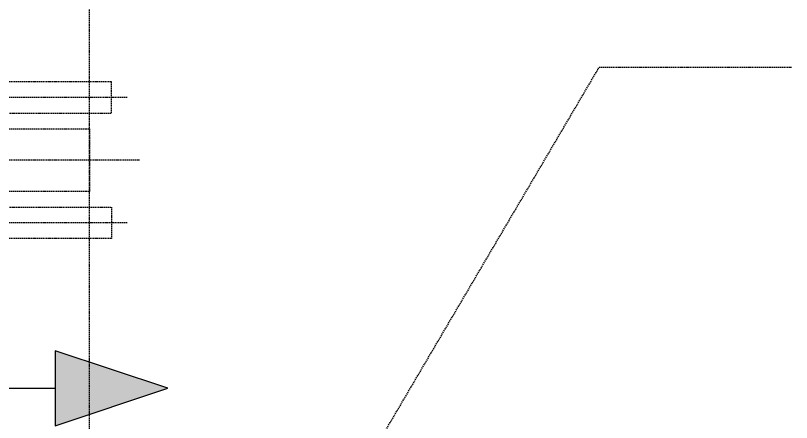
# Model space of a CAD drawing. Extents: x 225000 to 2157367, y 208400 to 840900.
# Drawn here: x 503508 to 504746, y 405577 to 406227 of the extents above; entities that cross this region are included whole.
import ezdxf
from ezdxf.enums import TextEntityAlignment as Align

# ---------------------------------------------------------------- set-up
doc = ezdxf.new("R2010")
doc.units = 0
doc.header["$LTSCALE"] = 10
doc.linetypes.add('XFM2D20-DC$0$HIDDEN', pattern=[0.3, 0.2, -0.1])
for name, color, linetype in [('XFDP20-DC-PH1$0$A-Door (PH1)', 2, 'Continuous'), ('XFM2D20-DC$0$M-DUCT-DAPR', 3, 'Continuous'), ('XFM2D20-DC$0$M-DUCT-TEXT-Line', 3, 'Continuous'), ('XFM2D20-DC$0$M-HVAC-DUCT', 100, 'Continuous')]:
    doc.layers.add(name, color=color, linetype=linetype)
doc.styles.add('XFDP20-DC-PH1$0$AA-TXT', font='isocp.shx', dxfattribs={"width": 0.8, "bigfont": 'china.shx'})
doc.styles.add('XFM2D20-DC$0$aa-txt', font='simplex.shx', dxfattribs={"width": 0.8, "bigfont": 'CHINA.shx'})
doc.dimstyles.new('XFM2D20-DC$0$adim-100', dxfattribs={"dimscale": 100, "dimtxt": 0.25, "dimasz": 2.5, "dimexe": 0.1, "dimexo": 0.5, "dimgap": 0.15, "dimtad": 0, "dimdec": 4, "dimdsep": 46, "dimtxsty": 'XFM2D20-DC$0$aa-txt', "dimcen": 2.5, "dimclrd": 256, "dimclre": 256, "dimclrt": 256, "dimadec": 0, "dimazin": 0, "dimtfac": 1, "dimtdec": 4, "dimtmove": 0, "dimatfit": 3, "dimfxl": 1, "dimtolj": 1, "dimtzin": 0, "dimarcsym": 0})

# ---------------------------------------------------------------- blocks, each defined once
blk = doc.blocks.new('XFDP20-DC-PH1$0$Door-60+60x000')
blk.add_hatch(color=256).paths.add_polyline_path([(127.53, 30.45), (109.53, 36.45), (109.53, 24.45)])
for p, q in [((127.53, 30.45, 0), (109.53, 36.45, 0)), ((109.53, 36.45, 0), (109.53, 24.45, 0)), ((73.53, 30.45, 0), (109.53, 30.45, 0)), ((109.53, 24.45, 0), (127.53, 30.45, 0))]:
    blk.add_line(p, q)
at = {"color": 9, "style": 'XFDP20-DC-PH1$0$AA-TXT', "width": 0.45}
blk.add_attdef('120X240', text='', height=10, dxfattribs=at).set_placement((65, 20.29), align=Align.MIDDLE_CENTER)
blk = doc.blocks.new('XFDP20-DC-PH1')
at = {"layer": 'XFDP20-DC-PH1$0$A-Door (PH1)', "xscale": 10, "yscale": 10, "zscale": 10}
blk.add_blockref('XFDP20-DC-PH1$0$Door-60+60x000', (502475.6, 205327.3, 0), dxfattribs=at)
blk = doc.blocks.new('XFM2D20-DC')
at = {"layer": 'XFM2D20-DC$0$M-DUCT-DAPR', "color": 252, "linetype": 'XFM2D20-DC$0$HIDDEN'}
for p, q in [((503685.6, 206095.7, 0), (502765.6, 206095.7, 0)), ((503705.6, 205995.7, 0), (502687.9, 205995.7, 0)), ((503685.6, 205895.7, 0), (502765.6, 205895.7, 0))]:
    blk.add_line(p, q, dxfattribs=at)
at = {"layer": 'XFM2D20-DC$0$M-DUCT-DAPR', "color": 252, "linetype": 'XFM2D20-DC$0$HIDDEN', "elevation": 0}
for points in [[(503660.6, 206120.7), (502790.6, 206120.7), (502790.6, 206070.7), (503660.6, 206070.7)], [(502825.6, 206045.7), (503625.6, 206045.7), (503625.6, 205945.7), (502825.6, 205945.7)], [(502790.6, 205920.7), (503660.6, 205920.7), (503660.6, 205870.7), (502790.6, 205870.7)]]:
    blk.add_lwpolyline(points, close=True, dxfattribs=at)
at = {"layer": 'XFM2D20-DC$0$M-HVAC-DUCT', "color": 252, "linetype": 'XFM2D20-DC$0$HIDDEN'}
blk.add_line((503625.6, 205081, 0), (503625.6, 208474.5, 0), dxfattribs=at)
at = {"layer": 'XFM2D20-DC$0$M-DUCT-TEXT-Line', "color": 252, "linetype": 'XFM2D20-DC$0$HIDDEN'}
blk.add_leader([(503658.9, 204817.9), (504439.6, 206144.4), (504746.4, 206144.4)], dimstyle='XFM2D20-DC$0$adim-100', override={"dimclrd": 256}, dxfattribs=at)

msp = doc.modelspace()

# ---------------------------------------------------------------- block references
for name in ['XFM2D20-DC', 'XFDP20-DC-PH1']:
    msp.add_blockref(name, (0, 200000))

doc.saveas('drawing.dxf')
